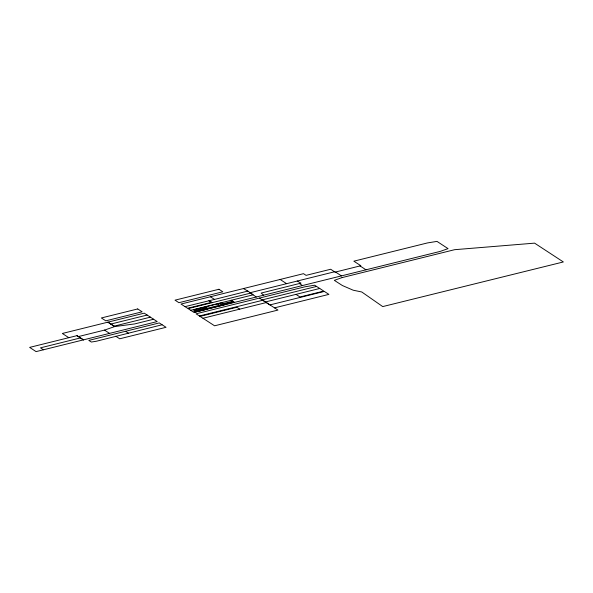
<?xml version="1.0" encoding="UTF-8"?>
<svg xmlns="http://www.w3.org/2000/svg" width="593" height="593" viewBox="0 0 593 593"><rect width="100%" height="100%" fill="white"/><g stroke="black" fill="none" stroke-linecap="round" stroke-linejoin="round"><path stroke-width="0.89" d="M78.387 336.579L104.494 330.101L114.708 326.573L134.715 323.919L153.602 319.234L157.204 321.569L36.084 351.612L29.65 347.394L76.994 335.653L83.428 339.871L76.994 335.653M214.488 299.428L247.852 291.081L256.243 297.019M190.679 310.317L253.1 294.84L250.594 293.112L188.07 308.619L193.993 312.452L440.288 251.38L448.049 248.637L436.989 241.388L427.427 242.937L353.851 261.179L360.848 265.731L335.075 272.143L330.686 269.252L306.07 275.352L303.505 273.669L180.998 304.046L187.551 308.278L211.597 302.319L209.121 300.74M297.204 281.045L301.007 283.12L261.15 293.061L263.611 295.195M110.847 324.06L114.708 326.573L107.904 322.169L110.847 324.06L147.168 315.053L153.602 319.234M114.078 326.172L150.414 317.159M334.548 271.787L249.987 292.757L250.55 293.127M80.463 337.921L40.48 347.839L43.445 349.781M194.712 310.71L206.972 307.671L205.689 306.826M221.122 304.743L233.383 301.704M195.482 311.221L219.558 305.247M194.534 311.688L206.794 308.649M162.104 324.764L96.444 341.22L91.344 342.042L88.809 340.397L159.265 322.926L166.04 327.306L119.712 338.796L115.805 336.246M316.558 286.434L262.21 299.91L277.969 310.072L214.584 325.802L196.068 313.801L305.076 286.775L314.668 285.218L323.808 291.089L300.028 296.989L295.966 294.38M199.426 315.965L262.781 300.251M200.063 316.395L236.852 307.27L239.735 309.146M259.408 298.094L265.382 301.963L319.746 288.48M202.962 318.263L266.353 302.541M274.492 307.878L328.907 294.38L324.327 291.43L269.934 304.921L265.382 301.963M185.001 306.64L214.533 299.413L210.374 296.759M243.389 288.576L247.852 291.081M209.077 300.755L212.079 302.667M147.168 315.053L144.232 313.156L62.347 333.466L68.81 337.684M299.398 283.521L302.504 285.544M302.474 296.381L302.993 296.722M104.494 330.101L109.579 333.377M280.155 279.459L286.597 283.676M125.553 331.287L128.414 333.118M360.062 265.931L365.977 269.808M335.549 272.024L341.442 275.893M217.549 303.883L220.24 305.714M231.233 300.266L234.465 302.415M342.072 277.598L334.319 280.341L342.383 285.529L353.206 290.207L361.752 291.978L382.73 306.588L563.35 261.958L534.582 243.137L454.623 249.69L342.072 277.598M137.709 308.946L101.366 317.959L105.791 320.828L142.135 311.814L137.709 308.946M218.965 289.265L175.017 300.162L178.916 302.697L222.827 291.808L218.965 289.265M222.234 302.726L193.429 309.865L196.179 311.673L224.984 304.535L222.234 302.726M232.738 301.281L220.477 304.32L221.767 305.173L234.027 302.126L232.738 301.281M206.149 308.227L193.889 311.266L195.179 312.111L207.439 309.072L206.149 308.227"/></g></svg>
